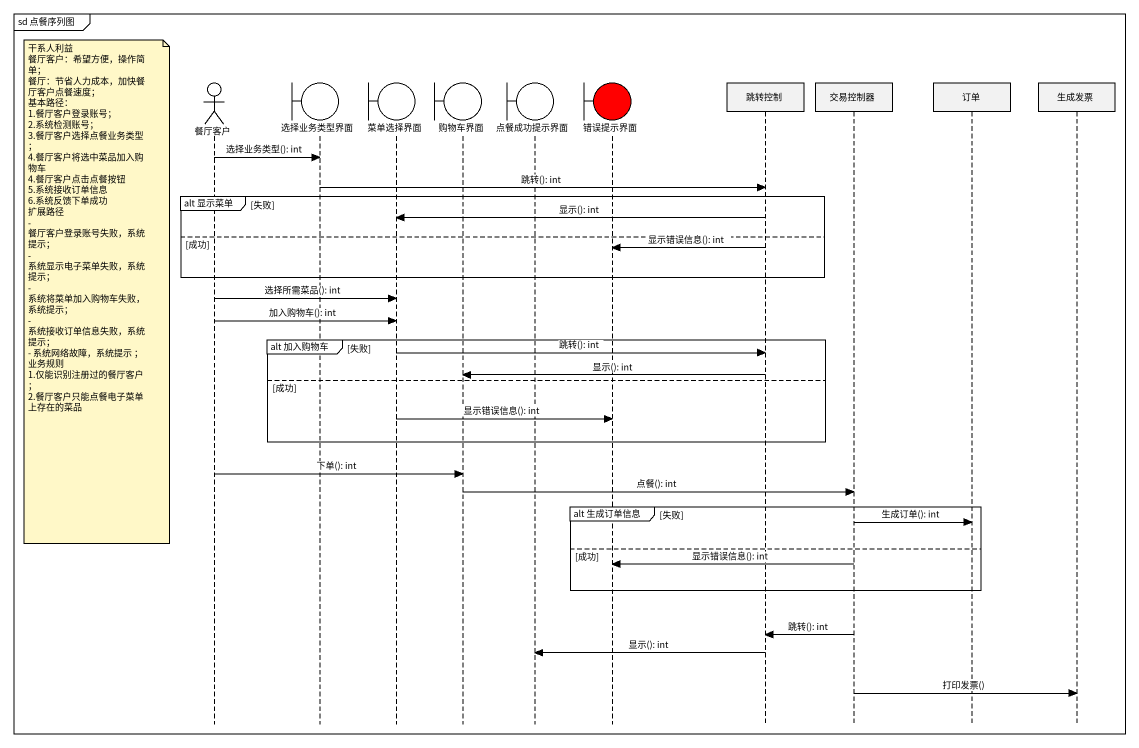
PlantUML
@startuml
mainframe sd 点餐序列图
hide footbox
actor 餐厅客户
boundary 选择业务类型界面
boundary 菜单选择界面
boundary 购物车界面
boundary 点餐成功提示界面
boundary 错误提示界面 #FF0000
participant 跳转控制
participant 交易控制器
participant 订单
participant 生成发票

餐厅客户 -> 选择业务类型界面 : 选择业务类型(): int
选择业务类型界面 -> 跳转控制 : 跳转(): int
group alt 显示菜单 [失败]
  跳转控制 -> 菜单选择界面 : 显示(): int
else 成功
  跳转控制 -> 错误提示界面 : 显示错误信息(): int
end
note left of 餐厅客户
  干系人利益
  餐厅客户：希望方便，操作简单；
  餐厅：节省人力成本，加快餐厅客户点餐速度；
  基本路径：
  1.餐厅客户登录账号；
  2.系统检测账号；
  3.餐厅客户选择点餐业务类型；
  4.餐厅客户将选中菜品加入购物车
  4.餐厅客户点击点餐按钮
  5.系统接收订单信息
  6.系统反馈下单成功
  扩展路径
  - 餐厅客户登录账号失败，系统提示；
  - 系统显示电子菜单失败，系统提示；
  - 系统将菜单加入购物车失败，系统提示；
  - 系统接收订单信息失败，系统提示；
  - 系统网络故障，系统提示 ；
  业务规则
  1.仅能识别注册过的餐厅客户；
  2.餐厅客户只能点餐电子菜单上存在的菜品
end note
餐厅客户 -> 菜单选择界面 : 选择所需菜品(): int
餐厅客户 -> 菜单选择界面 : 加入购物车(): int
group alt 加入购物车 [失败]
  菜单选择界面 -> 跳转控制 : 跳转(): int
  跳转控制 -> 购物车界面 : 显示(): int
else 成功
  菜单选择界面 -> 错误提示界面 : 显示错误信息(): int
end
餐厅客户 -> 购物车界面 : 下单(): int
购物车界面 -> 交易控制器 : 点餐(): int
group alt 生成订单信息 [失败]
  交易控制器 -> 订单 : 生成订单(): int
else 成功
  交易控制器 -> 错误提示界面 : 显示错误信息(): int
end
交易控制器 -> 跳转控制 : 跳转(): int
跳转控制 -> 点餐成功提示界面 : 显示(): int
交易控制器 -> 生成发票 : 打印发票()
@enduml
